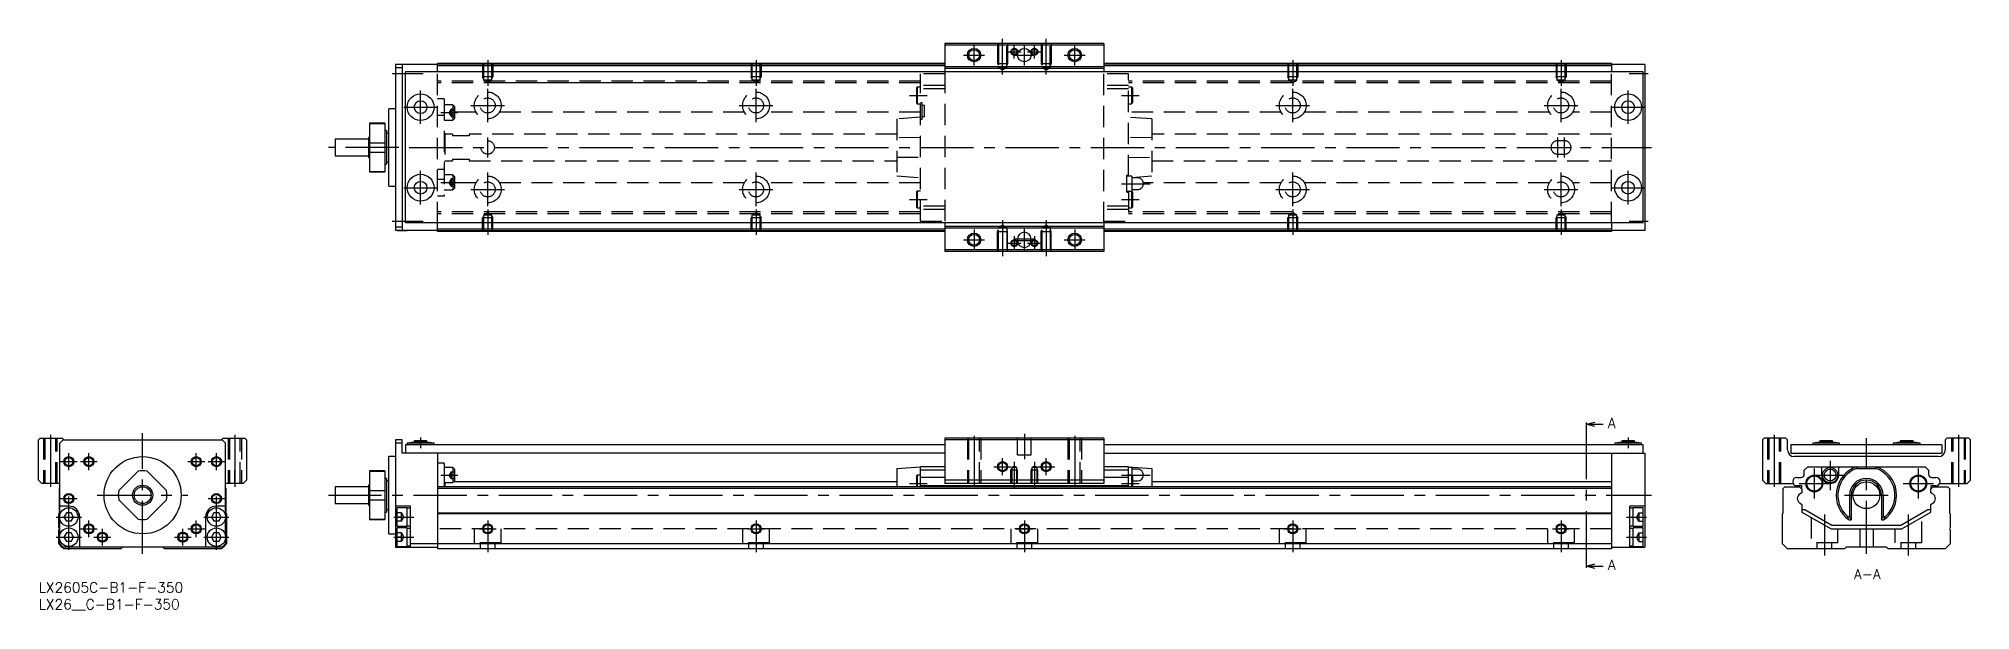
# Model space of a CAD drawing. Extents: x 0 to 576, y -8 to 162.
import ezdxf

# ---------------------------------------------------------------- set-up
doc = ezdxf.new("R2010")
doc.units = 0
doc.header["$LTSCALE"] = 0.5
doc.linetypes.add('CENTER', pattern=[50.8, 31.75, -6.35, 6.35, -6.35])
doc.linetypes.add('DASHED', pattern=[19.05, 12.7, -6.35])
for name, color, linetype in [('MSM_CENTER', 1, 'CENTER'), ('MSM_CONTINUOUS', 7, 'CONTINUOUS'), ('MSM_DASHED', 4, 'DASHED'), ('MSM_NARROW', 5, 'CONTINUOUS'), ('MSM_PART_NUMBER', 7, 'CONTINUOUS')]:
    doc.layers.add(name, color=color, linetype=linetype)
doc.styles.get("Standard").update_dxf_attribs({"font": 'txt.shx', "height": 1, "bigfont": 'bigfont.shx'})

# ---------------------------------------------------------------- blocks, each defined once
blk = doc.blocks.new('*U2')
at = {"layer": 'MSM_PART_NUMBER'}
blk.add_text('LX2605C-B1-F-350', height=3, dxfattribs=at).set_placement((0, -3))
blk = doc.blocks.new('*U3')
at = {"layer": 'MSM_PART_NUMBER'}
blk.add_text('LX26__C-B1-F-350', height=3, dxfattribs=at).set_placement((0, -8))

msp = doc.modelspace()

# ---------------------------------------------------------------- linework, layer by layer
at = {"layer": 'MSM_CENTER'}
for p, q in [((287.38, 151.28), (287.38, 161.98)), ((300.38, 151.28), (300.38, 161.98)), ((133.88, 155.58), (133.88, 147.95)), ((213.88, 155.58), (213.88, 147.95)), ((275.78, 157.08), (281.98, 157.08)), ((278.88, 153.98), (278.88, 160.18)), ((288.83, 158.08), (292.93, 158.08)), ((290.78, 157.08), (296.98, 157.08)), ((290.88, 156.03), (290.88, 160.13)), ((293.88, 153.98), (293.88, 160.18)), ((294.83, 158.08), (298.93, 158.08)), ((296.88, 156.03), (296.88, 160.13)), ((305.78, 157.08), (311.98, 157.08)), ((308.88, 153.98), (308.88, 160.18)), ((373.88, 155.58), (373.88, 147.95)), ((453.88, 155.58), (453.88, 147.95)), ((105.38, 151.58), (114.68, 151.58)), ((474.18, 151.58), (479.88, 151.58)), ((113.88, 136.58), (113.88, 146.58)), ((133.88, 137.08), (133.88, 147.08)), ((213.88, 137.08), (213.88, 147.08)), ((259.68, 145.08), (264.88, 145.08)), ((322.88, 145.08), (328.08, 145.08)), ((373.88, 137.08), (373.88, 147.08)), ((453.88, 137.08), (453.88, 147.08)), ((473.88, 136.58), (473.88, 146.58)), ((108.88, 141.58), (118.88, 141.58)), ((119.88, 139.98), (124.98, 139.98)), ((128.88, 142.08), (138.88, 142.08)), ((208.88, 142.08), (218.88, 142.08)), ((368.88, 142.08), (378.88, 142.08)), ((448.88, 142.08), (458.88, 142.08)), ((468.88, 141.58), (478.88, 141.58)), ((133.88, 126.58), (133.88, 132.58)), ((452.88, 126.58), (452.88, 132.58)), ((454.88, 126.58), (454.88, 132.58)), ((107.38, 129.58), (86.38, 129.58)), ((110.48, 129.58), (480.88, 129.58)), ((113.88, 112.58), (113.88, 122.58)), ((133.88, 112.08), (133.88, 122.08)), ((213.88, 112.08), (213.88, 122.08)), ((373.88, 112.08), (373.88, 122.08)), ((453.88, 112.08), (453.88, 122.08)), ((473.88, 112.58), (473.88, 122.58)), ((108.88, 117.58), (118.88, 117.58)), ((119.88, 119.19), (124.98, 119.19)), ((128.88, 117.08), (138.88, 117.08)), ((208.88, 117.08), (218.88, 117.08)), ((322.88, 118.78), (331.38, 118.78)), ((368.88, 117.08), (378.88, 117.08)), ((448.88, 117.08), (458.88, 117.08)), ((468.88, 117.58), (478.88, 117.58)), ((133.88, 111.09), (133.88, 103.58)), ((213.88, 111.09), (213.88, 103.58)), ((259.68, 114.08), (264.88, 114.08)), ((322.88, 114.08), (328.08, 114.08)), ((373.88, 111.09), (373.88, 103.58)), ((453.88, 111.09), (453.88, 103.58)), ((105.38, 107.58), (114.68, 107.58)), ((278.88, 105.18), (278.88, 98.98)), ((287.38, 107.89), (287.38, 97.19)), ((293.88, 98.83), (293.88, 105.33)), ((300.38, 107.89), (300.38, 97.19)), ((308.88, 105.18), (308.88, 98.98)), ((474.18, 107.58), (479.88, 107.58)), ((275.78, 102.08), (281.98, 102.08)), ((288.83, 101.08), (292.93, 101.08)), ((290.88, 103.13), (290.88, 99.03)), ((290.88, 102.33), (296.88, 102.33)), ((290.88, 101.83), (296.88, 101.83)), ((294.83, 101.08), (298.93, 101.08)), ((296.88, 103.13), (296.88, 99.03)), ((305.78, 102.08), (311.98, 102.08)), ((461.41, 46.62), (461.41, 5.38)), ((3.5, 44), (3.5, 28.5)), ((31, 8.5), (31, 44.5)), ((58.5, 44), (58.5, 28.5)), ((113.88, 43.2), (113.88, 40)), ((278.88, 43.68), (278.88, 28.83)), ((293.88, 44.25), (293.88, 36.75)), ((308.88, 43.68), (308.88, 28.83)), ((473.88, 43.2), (473.88, 40)), ((517.41, 44), (517.41, 28.5)), ((544.91, 8.5), (544.91, 43)), ((572.41, 44), (572.41, 28.5)), ((6.5, 36), (11.5, 36)), ((9, 33.5), (9, 38.5)), ((12.5, 36), (17.5, 36)), ((15, 33.5), (15, 38.5)), ((44.5, 36), (49.5, 36)), ((47, 33.5), (47, 38.5)), ((50.5, 36), (55.5, 36)), ((53, 33.5), (53, 38.5)), ((287.38, 31.93), (287.38, 37.08)), ((290.88, 35.96), (290.88, 28.24)), ((296.88, 35.96), (296.88, 28.24)), ((300.38, 31.93), (300.38, 37.08)), ((534.11, 36.25), (534.11, 27.5)), ((119.88, 32), (124.98, 32)), ((259.68, 29.5), (264.88, 29.5)), ((284.8, 34.5), (289.95, 34.5)), ((297.8, 34.5), (302.95, 34.5)), ((322.88, 32), (331.38, 32)), ((322.88, 29.5), (328.08, 29.5)), ((524.91, 29.5), (533.91, 29.5)), ((529.41, 25), (529.41, 34)), ((529.61, 32), (538.61, 32)), ((555.91, 29.5), (564.91, 29.5)), ((560.41, 25), (560.41, 34)), ((6.5, 25), (11.5, 25)), ((9, 9.75), (9, 27.5)), ((17.5, 26), (44.5, 26)), ((50.5, 25), (55.5, 25)), ((53, 9.75), (53, 27.5)), ((86.38, 26), (480.88, 26)), ((538.41, 26), (551.41, 26)), ((5.25, 19.5), (12.75, 19.5)), ((15, 13.5), (15, 18.5)), ((47, 13.5), (47, 18.5)), ((49.25, 19.5), (56.75, 19.5)), ((105.88, 19.5), (111.88, 19.5)), ((133.88, 18.5), (133.88, 9)), ((213.88, 18.5), (213.88, 9)), ((293.88, 18.5), (293.88, 9)), ((373.88, 18.5), (373.88, 9)), ((453.88, 18.5), (453.88, 9)), ((473.38, 19.5), (479.38, 19.5)), ((532.41, 20.29), (532.41, 8)), ((557.41, 20.29), (557.41, 8)), ((5.25, 13.5), (12.75, 13.5)), ((12.5, 16), (17.5, 16)), ((16.5, 13.5), (21.5, 13.5)), ((19, 11), (19, 16)), ((40.5, 13.5), (45.5, 13.5)), ((43, 11), (43, 16)), ((44.5, 16), (49.5, 16)), ((49.25, 13.5), (56.75, 13.5)), ((105.88, 13.5), (111.88, 13.5)), ((131.3, 16), (136.45, 16)), ((211.3, 16), (216.45, 16)), ((291.3, 16), (296.45, 16)), ((371.3, 16), (376.45, 16)), ((451.3, 16), (456.45, 16)), ((473.38, 13.5), (479.38, 13.5))]:
    msp.add_line(p, q, dxfattribs=at)
at = {"layer": 'MSM_CONTINUOUS'}
for p, q in [((317.58, 160.58), (270.18, 160.58)), ((270.18, 160.58), (270.18, 152.08)), ((317.58, 160.08), (270.18, 160.08)), ((317.58, 160.58), (317.58, 152.08)), ((118.88, 154.28), (106.38, 154.28)), ((106.38, 154.28), (106.38, 104.88)), ((108.38, 153.28), (106.38, 153.28)), ((106.88, 154.28), (106.88, 154.33)), ((109.88, 154.33), (106.88, 154.33)), ((108.38, 154.28), (108.38, 104.88)), ((109.38, 107.08), (109.38, 152.08)), ((478.38, 152.08), (109.38, 152.08)), ((109.88, 154.28), (109.88, 154.33)), ((118.88, 152.08), (118.88, 154.58)), ((270.18, 154.58), (118.88, 154.58)), ((270.18, 154.38), (118.88, 154.38)), ((270.18, 153.88), (118.88, 153.88)), ((317.58, 153.58), (270.18, 153.58)), ((317.58, 153.08), (270.18, 153.08)), ((468.88, 154.58), (317.58, 154.58)), ((468.88, 154.38), (317.58, 154.38)), ((468.88, 153.88), (317.58, 153.88)), ((468.88, 154.58), (468.88, 152.08)), ((478.88, 154.28), (468.88, 154.28)), ((475.38, 154.28), (475.38, 154.33)), ((478.38, 154.33), (475.38, 154.33)), ((478.38, 154.28), (478.38, 154.33)), ((478.38, 107.08), (478.38, 152.08)), ((478.88, 154.28), (478.88, 104.88)), ((106.38, 141.08), (104.38, 141.08)), ((104.38, 118.08), (104.38, 141.08)), ((98.38, 132.58), (98.38, 126.58)), ((98.68, 132.58), (98.38, 132.58)), ((103.18, 136.83), (98.68, 136.83)), ((98.68, 136.83), (98.68, 122.33)), ((98.68, 136.7), (103.18, 136.7)), ((103.18, 136.83), (103.18, 122.33)), ((103.68, 134.58), (103.18, 134.58)), ((103.68, 134.58), (103.68, 124.58)), ((104.38, 133.83), (103.68, 133.83)), ((88.38, 132.08), (88.38, 127.08)), ((98.38, 132.08), (88.38, 132.08)), ((88.38, 127.08), (98.38, 127.08)), ((98.68, 130.95), (103.18, 130.95)), ((98.68, 128.22), (103.18, 128.22)), ((98.38, 126.58), (98.68, 126.58)), ((98.68, 122.46), (103.18, 122.46)), ((98.68, 122.33), (103.18, 122.33)), ((103.18, 124.58), (103.68, 124.58)), ((103.68, 125.33), (104.38, 125.33)), ((104.38, 118.08), (106.38, 118.08)), ((108.38, 105.88), (106.38, 105.88)), ((118.88, 104.88), (106.38, 104.88)), ((106.88, 104.83), (106.88, 104.88)), ((106.88, 104.83), (109.88, 104.83)), ((478.38, 107.08), (109.38, 107.08)), ((109.88, 104.83), (109.88, 104.88)), ((118.88, 104.58), (118.88, 107.08)), ((270.18, 105.28), (118.88, 105.28)), ((270.18, 104.78), (118.88, 104.78)), ((270.18, 104.58), (118.88, 104.58)), ((270.18, 107.08), (270.18, 98.58)), ((317.58, 106.08), (270.18, 106.08)), ((317.58, 105.58), (270.18, 105.58)), ((317.58, 107.08), (317.58, 98.58)), ((468.88, 105.28), (317.58, 105.28)), ((468.88, 104.78), (317.58, 104.78)), ((468.88, 104.58), (317.58, 104.58)), ((468.88, 107.08), (468.88, 104.58)), ((478.88, 104.88), (468.88, 104.88)), ((317.58, 99.08), (270.18, 99.08)), ((317.58, 98.58), (270.18, 98.58)), ((291.88, 102.33), (291.88, 101.83)), ((295.88, 101.83), (295.88, 102.33)), ((461.41, 47.12), (463.91, 47.79)), ((461.41, 47.62), (461.41, 46.62)), ((463.91, 46.45), (461.41, 47.12)), ((461.41, 47.12), (466.41, 47.12)), ((0, 42.5), (0.5, 43)), ((0, 30.5), (0, 42.5)), ((0.5, 43), (7, 43)), ((6.3, 41.5), (7.3, 42.5)), ((6.3, 20.02), (6.3, 41.5)), ((7, 43), (7.5, 42.5)), ((7.3, 42.5), (54.7, 42.5)), ((54.5, 42.5), (55, 43)), ((54.7, 42.5), (55.7, 41.5)), ((55, 43), (61.5, 43)), ((55.7, 20.02), (55.7, 41.5)), ((61.5, 43), (62, 42.5)), ((62, 42.5), (62, 30.5)), ((108.38, 42.5), (106.38, 42.5)), ((106.38, 42.5), (106.38, 10.5)), ((108.38, 41.5), (106.38, 41.5)), ((108.38, 38.5), (108.38, 42.5)), ((109.38, 41), (109.38, 38.5)), ((270.18, 41), (109.38, 41)), ((111.98, 41.8), (109.88, 41.55)), ((109.88, 41.55), (109.88, 41)), ((117.88, 41.55), (109.88, 41.55)), ((111.98, 42.2), (111.98, 41.8)), ((115.78, 42.2), (111.98, 42.2)), ((115.78, 41.8), (111.98, 41.8)), ((115.78, 41.8), (115.78, 42.2)), ((117.88, 41.55), (115.78, 41.8)), ((117.88, 41), (117.88, 41.55)), ((270.18, 43), (270.18, 29.5)), ((317.58, 43), (270.18, 43)), ((317.58, 42.5), (270.18, 42.5)), ((317.58, 43), (317.58, 29.5)), ((478.38, 41), (317.58, 41)), ((471.98, 41.8), (469.88, 41.55)), ((469.88, 41.55), (469.88, 41)), ((477.88, 41.55), (469.88, 41.55)), ((471.98, 42.2), (471.98, 41.8)), ((475.78, 42.2), (471.98, 42.2)), ((475.78, 41.8), (471.98, 41.8)), ((475.78, 41.8), (475.78, 42.2)), ((477.88, 41.55), (475.78, 41.8)), ((477.88, 41), (477.88, 41.55)), ((478.38, 38.5), (478.38, 41)), ((514.41, 43), (513.91, 42.5)), ((513.91, 42.5), (513.91, 30.5)), ((520.91, 43), (514.41, 43)), ((521.41, 42.5), (520.91, 43)), ((521.41, 39.5), (521.41, 42.5)), ((522.41, 41), (522.41, 38.5)), ((567.41, 41), (522.41, 41)), ((531.01, 41.8), (528.91, 41.55)), ((528.91, 41.55), (528.91, 41)), ((536.91, 41.55), (528.91, 41.55)), ((531.01, 42.2), (531.01, 41.8)), ((534.81, 42.2), (531.01, 42.2)), ((534.81, 41.8), (531.01, 41.8)), ((534.81, 41.8), (534.81, 42.2)), ((536.91, 41.55), (534.81, 41.8)), ((536.91, 41), (536.91, 41.55)), ((555.01, 41.8), (552.91, 41.55)), ((552.91, 41.55), (552.91, 41)), ((560.91, 41.55), (552.91, 41.55)), ((555.01, 42.2), (555.01, 41.8)), ((558.81, 42.2), (555.01, 42.2)), ((558.81, 41.8), (555.01, 41.8)), ((558.81, 41.8), (558.81, 42.2)), ((560.91, 41.55), (558.81, 41.8)), ((560.91, 41), (560.91, 41.55)), ((567.41, 41), (567.41, 38.5)), ((568.91, 43), (568.41, 42.5)), ((568.41, 42.5), (568.41, 39.5)), ((575.41, 43), (568.91, 43)), ((575.91, 42.5), (575.41, 43)), ((575.91, 30.5), (575.91, 42.5)), ((106.38, 37.5), (104.38, 37.5)), ((104.38, 14.5), (104.38, 37.5)), ((270.18, 38.5), (108.38, 38.5)), ((118.88, 38.5), (118.88, 10)), ((120.88, 35.5), (118.88, 35.5)), ((120.88, 35.5), (120.88, 28.5)), ((317.58, 38.5), (478.88, 38.5)), ((468.88, 38.5), (468.88, 10)), ((478.88, 38.5), (478.88, 10.5)), ((522.41, 38.5), (567.41, 38.5)), ((566.41, 37.5), (523.41, 37.5)), ((1, 29.5), (0, 30.5)), ((6.3, 29.5), (1, 29.5)), ((23.88, 27.36), (29.64, 33.12)), ((32.36, 33.12), (38.12, 27.36)), ((61, 29.5), (55.7, 29.5)), ((62, 30.5), (61, 29.5)), ((98.68, 29), (98.38, 29)), ((98.38, 29), (98.38, 23)), ((103.18, 33.25), (98.68, 33.25)), ((98.68, 33.25), (98.68, 18.75)), ((98.68, 33.12), (103.18, 33.12)), ((103.18, 33.25), (103.18, 18.75)), ((103.68, 31), (103.18, 31)), ((103.68, 31), (103.68, 21)), ((104.38, 30.25), (103.68, 30.25)), ((123.48, 34.25), (120.88, 34.25)), ((120.88, 29.75), (123.48, 29.75)), ((121.08, 29.75), (121.08, 28.5)), ((123.98, 33.75), (123.48, 34.25)), ((123.48, 34.25), (123.48, 29.75)), ((123.48, 29.75), (123.98, 30.25)), ((255.88, 30), (123.73, 30)), ((123.98, 33.75), (123.98, 30.25)), ((255.88, 34), (262.88, 34.5)), ((255.88, 34), (255.88, 28.5)), ((261.93, 32), (261.68, 31.75)), ((261.68, 31.75), (261.68, 28.5)), ((262.88, 32), (261.93, 32)), ((261.93, 32), (261.93, 28.5)), ((270.18, 34.5), (262.88, 34.5)), ((262.88, 28.5), (262.88, 34.5)), ((270.18, 33.5), (262.88, 33.5)), ((270.18, 31.3), (262.88, 31.3)), ((324.88, 28.8), (262.88, 28.8)), ((317.58, 30.5), (270.18, 30.5)), ((317.58, 29.5), (270.18, 29.5)), ((324.88, 34.5), (317.58, 34.5)), ((324.88, 33.5), (317.58, 33.5)), ((324.88, 31.3), (317.58, 31.3)), ((324.88, 34.5), (331.88, 34)), ((324.88, 28.5), (324.88, 34.5)), ((325.88, 34.25), (324.88, 34.25)), ((325.83, 32), (324.88, 32)), ((326.08, 31.75), (325.83, 32)), ((325.83, 32), (325.83, 28.5)), ((325.88, 34.25), (325.88, 31.95)), ((327.63, 33.75), (325.88, 33.75)), ((326.08, 31.75), (326.08, 28.5)), ((326.08, 30.25), (327.63, 30.25)), ((331.88, 34), (331.88, 28.5)), ((468.88, 30), (331.88, 30)), ((514.91, 29.5), (513.91, 30.5)), ((514.91, 29.5), (523.09, 29.5)), ((524.21, 31.3), (525.41, 31.3)), ((525.71, 28.8), (524.21, 28.8)), ((525.71, 27.8), (525.71, 28.8)), ((526.41, 33.5), (527.41, 34.5)), ((526.41, 32.3), (526.41, 33.5)), ((527.41, 34.5), (562.41, 34.5)), ((531.61, 32), (531.61, 34.5)), ((536.61, 34.5), (536.61, 32)), ((541.95, 34.5), (542.04, 34)), ((542.04, 34), (547.78, 34)), ((547.78, 34), (547.87, 34.5)), ((562.41, 34.5), (563.41, 33.5)), ((563.41, 33.5), (563.41, 32.3)), ((564.11, 28.8), (564.11, 27.8)), ((565.61, 28.8), (564.11, 28.8)), ((564.41, 31.3), (565.61, 31.3)), ((566.73, 29.5), (574.91, 29.5)), ((574.91, 29.5), (575.91, 30.5)), ((6.2, 28), (6.3, 28.1)), ((6.2, 20.7), (6.2, 28)), ((29.64, 18.88), (23.88, 24.64)), ((38.12, 24.64), (32.36, 18.88)), ((55.7, 28.1), (55.8, 28)), ((55.8, 28), (55.8, 20.7)), ((98.38, 28.5), (88.38, 28.5)), ((88.38, 28.5), (88.38, 23.5)), ((88.38, 23.5), (98.38, 23.5)), ((98.68, 27.36), (103.18, 27.36)), ((98.68, 24.64), (103.18, 24.64)), ((468.88, 28.5), (118.88, 28.5)), ((468.88, 28), (118.88, 28)), ((520.11, 28), (520.61, 28.5)), ((520.11, 20.7), (520.11, 28)), ((520.61, 28.5), (525.01, 28.5)), ((525.01, 28.5), (525.71, 27.8)), ((525.71, 26.72), (525.15, 26.4)), ((525.15, 23.6), (525.71, 23.28)), ((525.71, 27.8), (525.71, 26.72)), ((525.71, 23.28), (525.71, 21)), ((539.91, 26), (539.91, 19.68)), ((540.41, 26), (540.41, 18.62)), ((549.41, 26), (549.41, 18.62)), ((549.91, 26), (549.91, 19.68)), ((564.11, 27.8), (564.81, 28.5)), ((564.11, 26.72), (564.11, 27.8)), ((564.67, 26.4), (564.11, 26.72)), ((564.11, 23.28), (564.67, 23.6)), ((564.11, 21), (564.11, 23.28)), ((564.81, 28.5), (569.21, 28.5)), ((569.21, 28.5), (569.71, 28)), ((569.71, 28), (569.71, 20.7)), ((6, 20.5), (6.2, 20.7)), ((6, 16.4), (6, 20.5)), ((9, 22.75), (6.3, 22.75)), ((6.3, 14.02), (6.3, 18.98)), ((8.28, 20.75), (7.56, 19.5)), ((7.56, 19.5), (8.28, 18.25)), ((9.72, 20.75), (8.28, 20.75)), ((9.72, 18.25), (8.28, 18.25)), ((10.44, 19.5), (9.72, 20.75)), ((9.72, 18.25), (10.44, 19.5)), ((12.25, 10.5), (12.25, 19.5)), ((49.75, 19.5), (49.75, 10.5)), ((52.28, 20.75), (51.56, 19.5)), ((51.56, 19.5), (52.28, 18.25)), ((53.72, 20.75), (52.28, 20.75)), ((53.72, 18.25), (52.28, 18.25)), ((55.7, 22.75), (53, 22.75)), ((54.44, 19.5), (53.72, 20.75)), ((53.72, 18.25), (54.44, 19.5)), ((55.7, 14.02), (55.7, 18.98)), ((55.8, 20.7), (56, 20.5)), ((56, 20.5), (56, 11.5)), ((98.38, 23), (98.68, 23)), ((98.68, 18.88), (103.18, 18.88)), ((98.68, 18.75), (103.18, 18.75)), ((103.18, 21), (103.68, 21)), ((103.68, 21.75), (104.38, 21.75)), ((110.88, 22.75), (106.38, 22.75)), ((106.88, 16.75), (106.88, 22.25)), ((109.88, 22.25), (106.88, 22.25)), ((109.88, 16.75), (109.88, 22.25)), ((110.88, 22.1), (109.88, 22.1)), ((110.88, 10.5), (110.88, 22.75)), ((468.88, 20.7), (118.88, 20.7)), ((468.88, 20.5), (118.88, 20.5)), ((474.38, 10.5), (474.38, 22.75)), ((478.88, 22.75), (474.38, 22.75)), ((475.38, 22.1), (474.38, 22.1)), ((475.38, 16.75), (475.38, 22.25)), ((478.38, 22.25), (475.38, 22.25)), ((478.38, 16.75), (478.38, 22.25)), ((519.91, 20.5), (520.11, 20.7)), ((519.91, 11.5), (519.91, 20.5)), ((526.56, 21.66), (525.71, 21.66)), ((525.71, 21), (534.37, 16)), ((534.64, 17), (526.56, 21.66)), ((539.23, 19.68), (539.91, 19.68)), ((539.76, 18.62), (540.41, 18.62)), ((539.91, 19.68), (540.41, 18.62)), ((549.41, 18.62), (549.91, 19.68)), ((549.41, 18.62), (550.06, 18.62)), ((549.91, 19.68), (550.6, 19.68)), ((563.26, 21.66), (555.18, 17)), ((555.45, 16), (564.11, 21)), ((564.11, 21.66), (563.26, 21.66)), ((569.71, 20.7), (569.91, 20.5)), ((569.91, 20.5), (569.91, 16.4)), ((6, 11.5), (6, 15.6)), ((6.3, 11.5), (6.3, 12.98)), ((8.28, 14.75), (7.56, 13.5)), ((7.56, 13.5), (8.28, 12.25)), ((9.72, 14.75), (8.28, 14.75)), ((9.72, 12.25), (8.28, 12.25)), ((10.44, 13.5), (9.72, 14.75)), ((9.72, 12.25), (10.44, 13.5)), ((52.28, 14.75), (51.56, 13.5)), ((51.56, 13.5), (52.28, 12.25)), ((53.72, 14.75), (52.28, 14.75)), ((53.72, 12.25), (52.28, 12.25)), ((54.44, 13.5), (53.72, 14.75)), ((53.72, 12.25), (54.44, 13.5)), ((55.7, 11.5), (55.7, 12.98)), ((104.38, 14.5), (106.38, 14.5)), ((106.88, 16.75), (109.88, 16.75)), ((106.88, 10.75), (106.88, 16.25)), ((109.88, 16.25), (106.88, 16.25)), ((109.88, 16.9), (110.88, 16.9)), ((109.88, 10.75), (109.88, 16.25)), ((110.88, 16.1), (109.88, 16.1)), ((474.38, 16.9), (475.38, 16.9)), ((475.38, 16.1), (474.38, 16.1)), ((475.38, 16.75), (478.38, 16.75)), ((475.38, 10.75), (475.38, 16.25)), ((478.38, 16.25), (475.38, 16.25)), ((478.38, 10.75), (478.38, 16.25)), ((534.37, 16), (555.45, 16)), ((555.18, 17), (534.64, 17)), ((569.91, 15.6), (569.91, 11.5)), ((7.5, 10), (6, 11.5)), ((6.3, 11.5), (7.3, 10.5)), ((54.7, 10.5), (7.3, 10.5)), ((24.5, 10), (7.5, 10)), ((25, 10.5), (24.5, 10)), ((37.52, 10), (37.02, 10.5)), ((54.5, 10), (37.52, 10)), ((56, 11.5), (54.5, 10)), ((54.7, 10.5), (55.7, 11.5)), ((106.38, 10.5), (118.88, 10.5)), ((106.88, 10.75), (109.88, 10.75)), ((109.88, 10.9), (110.88, 10.9)), ((468.88, 11.5), (110.88, 11.5)), ((468.88, 10), (118.88, 10)), ((468.88, 10.5), (478.88, 10.5)), ((474.38, 10.9), (475.38, 10.9)), ((475.38, 10.75), (478.38, 10.75)), ((521.41, 10), (519.91, 11.5)), ((538.4, 10), (521.41, 10)), ((538.9, 10.5), (538.4, 10)), ((550.91, 10.5), (538.9, 10.5)), ((551.41, 10), (550.91, 10.5)), ((568.41, 10), (551.41, 10)), ((569.91, 11.5), (568.41, 10)), ((461.41, 4.88), (463.91, 5.55)), ((461.41, 5.38), (461.41, 4.38)), ((463.91, 4.21), (461.41, 4.88)), ((461.41, 4.88), (466.41, 4.88))]:
    msp.add_line(p, q, dxfattribs=at)
for centre, radius in [((278.88, 157.08), 1.62), ((293.88, 157.08), 2), ((308.88, 157.08), 1.62), ((113.88, 141.58), 4), ((473.88, 141.58), 4), ((113.88, 141.58), 1.9), ((473.88, 141.58), 1.9), ((113.88, 117.58), 4), ((473.88, 117.58), 4), ((113.88, 117.58), 1.9), ((473.88, 117.58), 1.9), ((278.88, 102.08), 1.62), ((308.88, 102.08), 1.62), ((9, 36), 1.23), ((15, 36), 1.23), ((31, 26), 11.5), ((47, 36), 1.23), ((53, 36), 1.23), ((287.38, 34.5), 1.23), ((300.38, 34.5), 1.23), ((31, 26), 3), ((529.41, 29.5), 2.5), ((529.41, 29.5), 2.25), ((534.11, 32), 2.25), ((534.11, 32), 1.75), ((544.91, 26), 4), ((560.41, 29.5), 2.5), ((560.41, 29.5), 2.25), ((9, 25), 1.23), ((31, 26), 2.5), ((53, 25), 1.23), ((9, 19.5), 2.75), ((53, 19.5), 2.75), ((9, 13.5), 2.75), ((15, 16), 1.23), ((19, 13.5), 1.23), ((43, 13.5), 1.23), ((47, 16), 1.23), ((53, 13.5), 2.75), ((133.88, 16), 1.23), ((213.88, 16), 1.23), ((293.88, 16), 1.23), ((373.88, 16), 1.23), ((453.88, 16), 1.23)]:
    msp.add_circle(centre, radius, dxfattribs=at)
for centre, radius, start, end in [((293.88, 102.33), 2, 0, 180), ((293.88, 101.83), 2, 180, 0), ((523.41, 39.5), 2, 180, 270), ((566.41, 39.5), 2, 270, 0), ((31, 26), 7.25, 79.14842, 100.85158), ((327.63, 32), 1.75, 270, 90), ((524.21, 30.05), 1.25, 90, 270), ((525.41, 32.3), 1, 270, 0), ((534.11, 32), 2.5, 180, 0), ((544.91, 26), 9, 109.18814, 235.08479), ((544.91, 26), 8.5, 109.74992, 228.02135), ((544.91, 26), 5, 0, 180), ((544.91, 26), 4.5, 0, 180), ((544.91, 26), 8.5, 311.97865, 70.25008), ((544.91, 26), 9, 304.91521, 70.81186), ((564.41, 32.3), 1, 180, 270), ((565.61, 30.05), 1.25, 270, 90), ((31, 26), 7.25, 169.14842, 190.85158), ((31, 26), 7.25, 349.14842, 10.85158), ((526.03, 24.88), 1.75, 120.00006, 176.23212), ((526.03, 25.12), 1.75, 183.76788, 239.99994), ((563.8, 24.88), 1.75, 3.76788, 59.99994), ((563.8, 25.12), 1.75, 300.00006, 356.23212), ((9, 19.5), 3.25, 0, 90), ((31, 26), 7.25, 259.14842, 280.85158), ((53, 19.5), 3.25, 90, 180), ((549.27, 24.07), 10.96, 203.60592, 209.81833), ((540.38, 24.16), 11.15, 330.23489, 336.34087), ((5.7, 16), 0.5, 306.87606, 53.12394), ((570.21, 16), 0.5, 126.87606, 233.12394), ((7.3, 11.5), 1, 201.81948, 248.18052), ((54.7, 11.5), 1, 291.81063, 338.18937)]:
    msp.add_arc(centre, radius, start, end, dxfattribs=at)
at = {"layer": 'MSM_DASHED'}
for p, q in [((285.88, 160.58), (285.88, 154.58)), ((286.15, 160.58), (286.15, 153.38)), ((288.61, 153.38), (288.61, 160.58)), ((288.88, 160.58), (288.88, 154.58)), ((298.88, 160.58), (298.88, 154.58)), ((299.15, 160.58), (299.15, 153.38)), ((301.61, 153.38), (301.61, 160.58)), ((301.88, 160.58), (301.88, 154.58)), ((118.88, 107.08), (118.88, 152.08)), ((132.38, 154.58), (132.38, 150.58)), ((135.38, 150.58), (132.38, 150.58)), ((132.65, 150.12), (132.38, 150.58)), ((132.58, 154.38), (132.58, 154.38)), ((132.65, 154.58), (132.65, 149.66)), ((135.11, 149.66), (135.11, 154.58)), ((135.11, 150.12), (135.38, 150.58)), ((135.38, 154.58), (135.38, 150.58)), ((212.38, 154.58), (212.38, 150.58)), ((215.38, 150.58), (212.38, 150.58)), ((212.65, 150.12), (212.38, 150.58)), ((212.58, 154.38), (212.58, 154.38)), ((212.58, 154.38), (212.58, 154.38)), ((212.65, 154.58), (212.65, 149.66)), ((215.11, 149.66), (215.11, 154.58)), ((215.11, 150.12), (215.38, 150.58)), ((215.18, 154.38), (215.19, 154.4)), ((215.38, 154.58), (215.38, 150.58)), ((270.18, 151.53), (262.88, 151.53)), ((262.88, 107.63), (262.88, 151.53)), ((270.18, 152.08), (270.18, 107.08)), ((285.88, 154.58), (288.88, 154.58)), ((285.88, 154.58), (286.15, 154.12)), ((286.15, 153.38), (287.38, 152.67)), ((286.15, 153.38), (288.61, 153.38)), ((287.38, 152.67), (288.61, 153.38)), ((288.88, 154.58), (288.61, 154.12)), ((298.88, 154.58), (301.88, 154.58)), ((298.88, 154.58), (299.15, 154.12)), ((299.15, 153.38), (300.38, 152.67)), ((299.15, 153.38), (301.61, 153.38)), ((300.38, 152.67), (301.61, 153.38)), ((301.88, 154.58), (301.61, 154.12)), ((317.58, 107.08), (317.58, 152.08)), ((324.88, 151.53), (317.58, 151.53)), ((324.88, 121.03), (324.88, 151.53)), ((372.38, 154.58), (372.38, 150.58)), ((375.38, 150.58), (372.38, 150.58)), ((372.65, 150.12), (372.38, 150.58)), ((372.58, 154.38), (372.58, 154.38)), ((372.58, 154.38), (372.58, 154.38)), ((372.65, 154.58), (372.65, 149.66)), ((375.11, 149.66), (375.11, 154.58)), ((375.11, 150.12), (375.38, 150.58)), ((375.18, 154.38), (375.19, 154.4)), ((375.38, 154.58), (375.38, 150.58)), ((452.38, 154.58), (452.38, 150.58)), ((455.38, 150.58), (452.38, 150.58)), ((452.65, 150.12), (452.38, 150.58)), ((452.58, 154.38), (452.58, 154.38)), ((452.58, 154.38), (452.58, 154.38)), ((452.65, 154.58), (452.65, 149.66)), ((455.11, 149.66), (455.11, 154.58)), ((455.11, 150.12), (455.38, 150.58)), ((455.18, 154.38), (455.19, 154.4)), ((455.38, 154.58), (455.38, 150.58)), ((468.88, 107.08), (468.88, 152.08)), ((262.88, 149.34), (118.88, 149.34)), ((262.88, 148.78), (118.88, 148.78)), ((120.88, 144.08), (118.88, 144.08)), ((120.88, 144.08), (120.88, 115.08)), ((135.11, 149.66), (132.65, 149.66)), ((132.65, 149.66), (133.88, 148.95)), ((133.88, 148.95), (135.11, 149.66)), ((200.38, 148.78), (137.38, 148.78)), ((215.11, 149.66), (212.65, 149.66)), ((212.65, 149.66), (213.88, 148.95)), ((213.88, 148.95), (215.11, 149.66)), ((261.93, 147.58), (261.68, 147.33)), ((261.68, 147.33), (261.68, 142.83)), ((262.88, 147.58), (261.93, 147.58)), ((261.93, 147.58), (261.93, 142.58)), ((270.18, 148.08), (262.88, 148.08)), ((270.18, 147.08), (262.88, 147.08)), ((324.88, 148.08), (317.58, 148.08)), ((324.88, 147.08), (317.58, 147.08)), ((468.88, 149.34), (324.88, 149.34)), ((468.88, 148.78), (324.88, 148.78)), ((325.83, 147.58), (324.88, 147.58)), ((325.83, 147.58), (325.83, 142.58)), ((326.08, 147.33), (325.83, 147.58)), ((326.08, 147.33), (326.08, 142.83)), ((375.11, 149.66), (372.65, 149.66)), ((372.65, 149.66), (373.88, 148.95)), ((373.88, 148.95), (375.11, 149.66)), ((455.11, 149.66), (452.65, 149.66)), ((452.65, 149.66), (453.88, 148.95)), ((453.88, 148.95), (455.11, 149.66)), ((120.88, 139.08), (118.88, 139.08)), ((123.48, 142.23), (120.88, 142.23)), ((122.98, 140.98), (122.4, 139.98)), ((122.98, 138.98), (122.4, 139.98)), ((122.98, 141.13), (123.98, 141.13)), ((122.98, 141.13), (122.98, 138.82)), ((122.98, 140.55), (123.98, 140.55)), ((122.98, 139.4), (123.98, 139.4)), ((122.98, 138.82), (123.98, 138.82)), ((123.98, 141.73), (123.48, 142.23)), ((123.48, 142.23), (123.48, 137.73)), ((123.48, 137.73), (123.98, 138.23)), ((123.98, 141.73), (123.98, 138.23)), ((130.39, 140.12), (123.98, 140.12)), ((210.39, 140.12), (137.37, 140.12)), ((262.88, 140.12), (217.37, 140.12)), ((262.88, 138.58), (255.88, 138.08)), ((261.68, 142.83), (261.93, 142.58)), ((261.93, 142.58), (262.88, 142.58)), ((263.38, 142.88), (262.88, 142.88)), ((263.38, 137.88), (263.38, 142.88)), ((264.08, 142.08), (263.38, 142.08)), ((264.08, 138.68), (263.38, 138.68)), ((264.08, 138.68), (264.08, 142.08)), ((324.88, 142.58), (325.83, 142.58)), ((370.39, 140.12), (324.88, 140.12)), ((331.88, 138.08), (324.88, 138.58)), ((325.83, 142.58), (326.08, 142.83)), ((450.39, 140.12), (377.37, 140.12)), ((468.88, 140.12), (457.37, 140.12)), ((120.88, 137.73), (123.48, 137.73)), ((121.08, 133.83), (120.88, 133.83)), ((121.08, 133.83), (121.08, 125.33)), ((123.38, 133.58), (121.08, 133.58)), ((123.38, 133.58), (123.38, 133.08)), ((128.38, 133.08), (123.38, 133.08)), ((128.38, 133.58), (128.38, 133.08)), ((255.88, 133.58), (128.38, 133.58)), ((255.88, 138.08), (255.88, 121.08)), ((262.88, 132.54), (255.88, 132.46)), ((263.38, 137.88), (262.88, 137.88)), ((331.88, 132.46), (324.88, 132.54)), ((331.88, 138.08), (331.88, 121.08)), ((468.88, 133.58), (331.88, 133.58)), ((255.88, 126.71), (262.88, 126.63)), ((324.88, 126.63), (331.88, 126.71)), ((454.88, 131.58), (452.88, 131.58)), ((452.88, 127.58), (454.88, 127.58)), ((118.88, 123.08), (120.88, 123.08)), ((120.88, 125.33), (121.08, 125.33)), ((123.48, 121.44), (120.88, 121.44)), ((121.08, 125.58), (123.38, 125.58)), ((123.38, 126.08), (128.38, 126.08)), ((123.38, 126.08), (123.38, 125.58)), ((123.98, 120.94), (123.48, 121.44)), ((123.48, 121.44), (123.48, 116.94)), ((123.98, 120.94), (123.98, 117.44)), ((128.38, 126.08), (128.38, 125.58)), ((128.38, 125.58), (255.88, 125.58)), ((255.88, 121.08), (262.88, 120.58)), ((324.38, 121.28), (324.88, 121.28)), ((324.38, 116.28), (324.38, 121.28)), ((325.88, 121.03), (324.38, 121.03)), ((325.88, 120.66), (331.88, 121.08)), ((325.88, 121.03), (325.88, 116.53)), ((331.88, 125.58), (468.88, 125.58)), ((120.88, 120.08), (118.88, 120.08)), ((120.88, 116.94), (123.48, 116.94)), ((122.98, 120.19), (122.4, 119.19)), ((122.98, 118.19), (122.4, 119.19)), ((122.98, 120.35), (123.98, 120.35)), ((122.98, 120.35), (122.98, 118.04)), ((122.98, 119.77), (123.98, 119.77)), ((122.98, 118.61), (123.98, 118.61)), ((122.98, 118.04), (123.98, 118.04)), ((123.48, 116.94), (123.98, 117.44)), ((130.39, 119.04), (123.98, 119.04)), ((210.39, 119.04), (137.37, 119.04)), ((262.88, 119.04), (217.37, 119.04)), ((261.93, 116.58), (261.68, 116.33)), ((261.68, 116.33), (261.68, 111.83)), ((261.93, 116.58), (261.93, 111.58)), ((262.88, 116.58), (261.93, 116.58)), ((324.38, 116.53), (325.88, 116.53)), ((324.38, 116.28), (324.88, 116.28)), ((324.88, 116.53), (324.88, 107.63)), ((325.83, 116.53), (325.83, 111.58)), ((327.63, 120.53), (325.88, 120.53)), ((325.88, 117.03), (327.63, 117.03)), ((326.08, 116.33), (325.88, 116.53)), ((326.08, 116.33), (326.08, 111.83)), ((370.39, 119.04), (329.36, 119.04)), ((450.39, 119.04), (377.37, 119.04)), ((468.88, 119.04), (457.37, 119.04)), ((120.88, 115.08), (118.88, 115.08)), ((262.88, 110.38), (118.88, 110.38)), ((262.88, 109.82), (118.88, 109.82)), ((133.88, 110.09), (132.65, 109.38)), ((135.11, 109.38), (133.88, 110.09)), ((213.88, 110.09), (212.65, 109.38)), ((215.11, 109.38), (213.88, 110.09)), ((261.68, 111.83), (261.93, 111.58)), ((261.93, 111.58), (262.88, 111.58)), ((270.18, 112.08), (262.88, 112.08)), ((270.18, 111.08), (262.88, 111.08)), ((324.88, 112.08), (317.58, 112.08)), ((324.88, 111.08), (317.58, 111.08)), ((324.88, 111.58), (325.83, 111.58)), ((468.88, 110.38), (324.88, 110.38)), ((468.88, 109.82), (324.88, 109.82)), ((325.83, 111.58), (326.08, 111.83)), ((373.88, 110.09), (372.65, 109.38)), ((375.11, 109.38), (373.88, 110.09)), ((453.88, 110.09), (452.65, 109.38)), ((455.11, 109.38), (453.88, 110.09)), ((132.65, 109.05), (132.38, 108.58)), ((135.38, 108.58), (132.38, 108.58)), ((132.38, 104.58), (132.38, 108.58)), ((132.65, 109.38), (132.65, 104.58)), ((135.11, 109.38), (132.65, 109.38)), ((135.11, 104.58), (135.11, 109.38)), ((135.11, 109.05), (135.38, 108.58)), ((135.38, 104.58), (135.38, 108.58)), ((212.65, 109.05), (212.38, 108.58)), ((215.38, 108.58), (212.38, 108.58)), ((212.38, 104.58), (212.38, 108.58)), ((212.65, 109.38), (212.65, 104.58)), ((215.11, 109.38), (212.65, 109.38)), ((215.11, 104.58), (215.11, 109.38)), ((215.11, 109.05), (215.38, 108.58)), ((215.38, 104.58), (215.38, 108.58)), ((262.88, 107.63), (270.18, 107.63)), ((285.88, 104.58), (286.15, 105.05)), ((285.88, 98.58), (285.88, 104.58)), ((285.88, 104.58), (288.88, 104.58)), ((286.15, 105.78), (287.38, 106.49)), ((286.15, 105.78), (288.61, 105.78)), ((286.15, 98.58), (286.15, 105.78)), ((287.38, 106.49), (288.61, 105.78)), ((288.61, 105.78), (288.61, 98.58)), ((288.88, 104.58), (288.61, 105.05)), ((288.88, 98.58), (288.88, 104.58)), ((298.88, 104.58), (299.15, 105.05)), ((298.88, 98.58), (298.88, 104.58)), ((298.88, 104.58), (301.88, 104.58)), ((299.15, 105.78), (300.38, 106.49)), ((299.15, 105.78), (301.61, 105.78)), ((299.15, 98.58), (299.15, 105.78)), ((300.38, 106.49), (301.61, 105.78)), ((301.61, 105.78), (301.61, 98.58)), ((301.88, 104.58), (301.61, 105.05)), ((301.88, 98.58), (301.88, 104.58)), ((317.58, 107.63), (324.88, 107.63)), ((372.65, 109.05), (372.38, 108.58)), ((375.38, 108.58), (372.38, 108.58)), ((372.38, 104.58), (372.38, 108.58)), ((372.65, 109.38), (372.65, 104.58)), ((375.11, 109.38), (372.65, 109.38)), ((375.11, 104.58), (375.11, 109.38)), ((375.11, 109.05), (375.38, 108.58)), ((375.38, 104.58), (375.38, 108.58)), ((452.65, 109.05), (452.38, 108.58)), ((455.38, 108.58), (452.38, 108.58)), ((452.38, 104.58), (452.38, 108.58)), ((452.65, 109.38), (452.65, 104.58)), ((455.11, 109.38), (452.65, 109.38)), ((455.11, 104.58), (455.11, 109.38)), ((455.11, 109.05), (455.38, 108.58)), ((455.38, 104.58), (455.38, 108.58)), ((1.5, 43), (1.5, 29.5)), ((1.88, 43), (1.88, 29.5)), ((5.12, 29.5), (5.12, 43)), ((5.5, 29.5), (5.5, 43)), ((56.5, 43), (56.5, 29.5)), ((56.88, 43), (56.88, 29.5)), ((60.12, 29.5), (60.12, 43)), ((60.5, 43), (60.5, 29.5)), ((276.88, 43), (276.88, 29.5)), ((277.26, 43), (277.26, 29.5)), ((280.5, 29.5), (280.5, 43)), ((280.88, 43), (280.88, 29.5)), ((291.88, 38), (291.88, 43)), ((295.88, 38), (295.88, 43)), ((306.88, 43), (306.88, 29.5)), ((307.26, 43), (307.26, 29.5)), ((310.5, 29.5), (310.5, 43)), ((310.88, 43), (310.88, 29.5)), ((515.41, 43), (515.41, 29.5)), ((515.79, 43), (515.79, 29.5)), ((519.03, 29.5), (519.03, 43)), ((519.41, 29.5), (519.41, 43)), ((570.41, 29.5), (570.41, 43)), ((570.79, 29.5), (570.79, 43)), ((574.03, 43), (574.03, 29.5)), ((574.41, 43), (574.41, 29.5)), ((290.88, 34.7), (290.1, 34.25)), ((291.66, 34.25), (290.88, 34.7)), ((291.88, 38), (295.88, 38)), ((296.88, 34.7), (296.1, 34.25)), ((297.66, 34.25), (296.88, 34.7)), ((122.98, 33), (122.4, 32)), ((122.98, 31), (122.4, 32)), ((122.98, 33), (123.98, 33)), ((122.98, 33), (122.98, 31)), ((122.98, 32), (123.98, 32)), ((122.98, 31), (123.98, 31)), ((289.88, 33.5), (290.1, 33.87)), ((289.88, 29.5), (289.88, 33.5)), ((291.88, 33.5), (289.88, 33.5)), ((290.1, 34.25), (290.1, 29.5)), ((291.66, 34.25), (290.1, 34.25)), ((291.66, 29.5), (291.66, 34.25)), ((291.88, 33.5), (291.66, 33.87)), ((291.88, 29.5), (291.88, 33.5)), ((295.88, 33.5), (296.1, 33.87)), ((295.88, 29.5), (295.88, 33.5)), ((297.88, 33.5), (295.88, 33.5)), ((296.1, 34.25), (296.1, 29.5)), ((297.66, 34.25), (296.1, 34.25)), ((297.66, 29.5), (297.66, 34.25)), ((297.88, 33.5), (297.66, 33.87)), ((297.88, 29.5), (297.88, 33.5)), ((108.18, 20.75), (106.88, 20.75)), ((108.18, 19.5), (106.88, 19.5)), ((108.18, 18.25), (106.88, 18.25)), ((108.18, 18.25), (108.18, 20.75)), ((108.18, 20.75), (108.9, 19.5)), ((108.18, 18.25), (108.9, 19.5)), ((477.08, 20.75), (476.36, 19.5)), ((477.08, 18.25), (476.36, 19.5)), ((477.08, 20.75), (478.38, 20.75)), ((477.08, 20.75), (477.08, 18.25)), ((477.08, 19.5), (478.38, 19.5)), ((477.08, 18.25), (478.38, 18.25)), ((528.41, 19.44), (528.41, 11.8)), ((561.41, 11.8), (561.41, 19.44)), ((108.18, 14.75), (106.88, 14.75)), ((108.18, 13.5), (106.88, 13.5)), ((108.18, 12.25), (106.88, 12.25)), ((108.18, 12.25), (108.18, 14.75)), ((108.18, 14.75), (108.9, 13.5)), ((108.18, 12.25), (108.9, 13.5)), ((468.88, 16), (118.88, 16)), ((129.88, 16), (129.88, 11.8)), ((137.88, 11.8), (129.88, 11.8)), ((131.63, 11.8), (131.63, 10)), ((136.13, 10), (136.13, 11.8)), ((137.88, 11.8), (137.88, 16)), ((209.88, 16), (209.88, 11.8)), ((217.88, 11.8), (209.88, 11.8)), ((211.63, 11.8), (211.63, 10)), ((216.13, 10), (216.13, 11.8)), ((217.88, 11.8), (217.88, 16)), ((289.88, 16), (289.88, 11.8)), ((297.88, 11.8), (289.88, 11.8)), ((291.63, 11.8), (291.63, 10)), ((296.13, 10), (296.13, 11.8)), ((297.88, 11.8), (297.88, 16)), ((369.88, 16), (369.88, 11.8)), ((377.88, 11.8), (369.88, 11.8)), ((371.63, 11.8), (371.63, 10)), ((376.13, 10), (376.13, 11.8)), ((377.88, 11.8), (377.88, 16)), ((449.88, 16), (449.88, 11.8)), ((457.88, 11.8), (449.88, 11.8)), ((451.63, 11.8), (451.63, 10)), ((456.13, 10), (456.13, 11.8)), ((457.88, 11.8), (457.88, 16)), ((477.08, 14.75), (476.36, 13.5)), ((477.08, 12.25), (476.36, 13.5)), ((477.08, 14.75), (478.38, 14.75)), ((477.08, 14.75), (477.08, 12.25)), ((477.08, 13.5), (478.38, 13.5)), ((477.08, 12.25), (478.38, 12.25)), ((536.41, 11.8), (528.41, 11.8)), ((530.16, 11.8), (530.16, 10)), ((534.66, 10), (534.66, 11.8)), ((536.41, 11.8), (536.41, 16)), ((542.91, 16), (542.91, 10.5)), ((546.91, 16), (546.91, 10.5)), ((553.41, 16), (553.41, 11.8)), ((561.41, 11.8), (553.41, 11.8)), ((555.16, 11.8), (555.16, 10)), ((559.66, 10), (559.66, 11.8))]:
    msp.add_line(p, q, dxfattribs=at)
for centre, radius in [((290.88, 158.08), 1), ((290.88, 158.08), 0.784), ((296.88, 158.08), 1), ((296.88, 158.08), 0.784), ((133.88, 142.08), 4), ((133.88, 142.08), 2.25), ((213.88, 142.08), 4), ((213.88, 142.08), 2.25), ((373.88, 142.08), 4), ((373.88, 142.08), 2.25), ((453.88, 142.08), 4), ((453.88, 142.08), 2.25), ((133.88, 129.58), 2), ((133.88, 117.08), 4), ((213.88, 117.08), 4), ((373.88, 117.08), 4), ((453.88, 117.08), 4), ((133.88, 117.08), 2.25), ((213.88, 117.08), 2.25), ((373.88, 117.08), 2.25), ((453.88, 117.08), 2.25), ((290.88, 101.08), 1), ((290.88, 101.08), 0.784), ((296.88, 101.08), 1), ((296.88, 101.08), 0.784)]:
    msp.add_circle(centre, radius, dxfattribs=at)
for centre, radius, start, end in [((452.88, 129.58), 2, 90, 270), ((454.88, 129.58), 2, 270, 90), ((327.63, 118.78), 1.75, 270, 90)]:
    msp.add_arc(centre, radius, start, end, dxfattribs=at)
at = {"layer": 'MSM_NARROW'}
msp.add_line((58.5, 29.5), (58.5, 33.5), dxfattribs=at)
for centre, radius in [((278.88, 157.08), 2), ((308.88, 157.08), 2), ((278.88, 102.08), 2), ((308.88, 102.08), 2), ((9, 36), 1.5), ((15, 36), 1.5), ((47, 36), 1.5), ((53, 36), 1.5), ((287.38, 34.5), 1.5), ((300.38, 34.5), 1.5), ((9, 25), 1.5), ((53, 25), 1.5), ((15, 16), 1.5), ((47, 16), 1.5), ((133.88, 16), 1.5), ((213.88, 16), 1.5), ((293.88, 16), 1.5), ((373.88, 16), 1.5), ((453.88, 16), 1.5), ((19, 13.5), 1.5), ((43, 13.5), 1.5)]:
    msp.add_circle(centre, radius, dxfattribs=at)

# ---------------------------------------------------------------- block references
at = {"layer": 'MSM_CONTINUOUS'}
for name in ['*U2', '*U3']:
    msp.add_blockref(name, (0, 0), dxfattribs=at)

# ---------------------------------------------------------------- texts
at = {"layer": 'MSM_PART_NUMBER'}
for s, p in [('A', (467.82, 46)), ('A', (467.82, 3.75)), ('A-A', (541.22, 1))]:
    msp.add_text(s, height=3, dxfattribs=at).set_placement(p)

doc.saveas('drawing.dxf')
